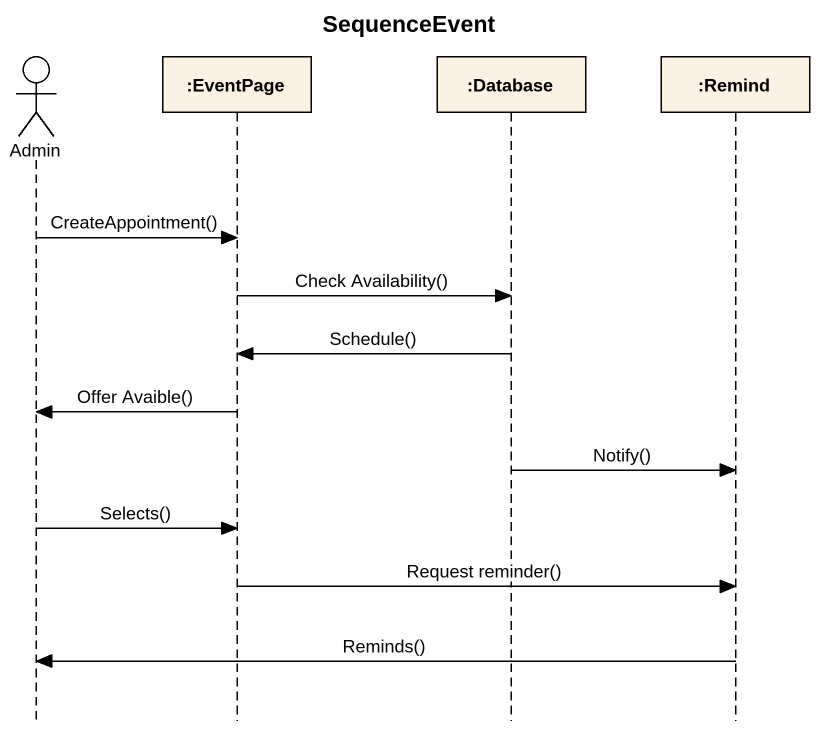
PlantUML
@startuml
title SequenceEvent
hide footbox
actor Admin
participant ":EventPage" as EventPage
participant ":Database" as Database_
participant ":Remind" as Remind

Admin -> EventPage : CreateAppointment()
EventPage -> Database_ : Check Availability()
Database_ -> EventPage : Schedule()
EventPage -> Admin : Offer Avaible()
Database_ -> Remind : Notify()
Admin -> EventPage : Selects()
EventPage -> Remind : Request reminder()
Remind -> Admin : Reminds()
@enduml
